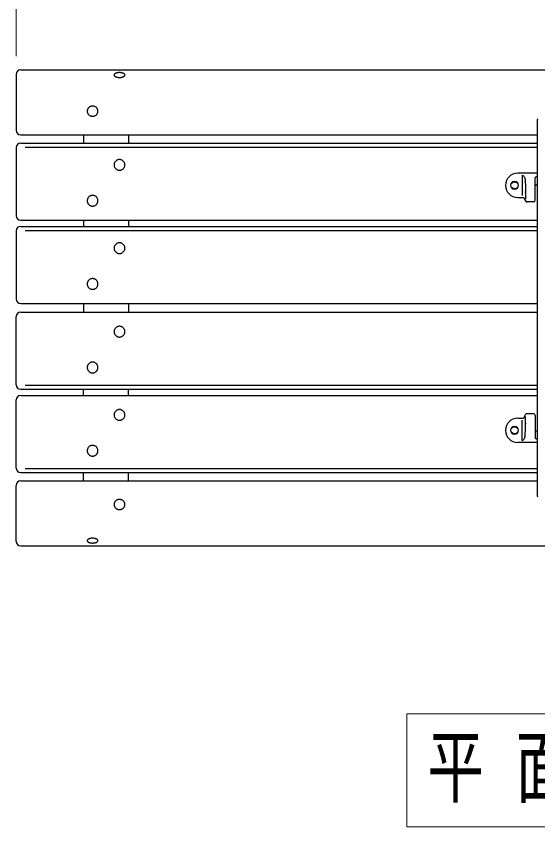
# Model space of a CAD drawing. Units: millimetres on the paper, scale 1:20. Extents: x -365 to 12, y -47 to 257.
# Drawn here: x -297.98 to -268.94, y 168.6 to 213.77 of the extents above; entities that cross this region are included whole.
import ezdxf

# ---------------------------------------------------------------- set-up
doc = ezdxf.new("R2010")
doc.units = ezdxf.units.MM
doc.layers.add('LY_1', color=7, linetype='Continuous', lineweight=25)
doc.styles.add('ＭＳ ゴシック', font='')
doc.styles.get('ＭＳ ゴシック').set_extended_font_data('MS Gothic')

msp = doc.modelspace()

# ---------------------------------------------------------------- linework, layer by layer
at = {"layer": 'LY_1', "lineweight": 13}
for p, q in [((-297.979, 211.537), (-297.979, 231.787)), ((-229.729, 174.899), (-276.229, 174.899)), ((-276.229, 174.899), (-276.229, 168.599)), ((-276.229, 168.599), (-229.729, 168.599))]:
    msp.add_line(p, q, dxfattribs=at)
at = {"layer": 'LY_1'}
for p, q in [((-297.979, 210.537), (-297.979, 207.413)), ((-297.729, 210.787), (-208.228, 210.787)), ((-268.979, 207.975), (-268.979, 187.061)), ((-297.729, 207.163), (-268.979, 207.163)), ((-294.229, 207.163), (-294.229, 206.698)), ((-291.729, 207.163), (-291.729, 206.698)), ((-297.979, 206.448), (-297.979, 202.647)), ((-297.729, 206.698), (-268.979, 206.698)), ((-297.479, 206.468), (-268.979, 206.468)), ((-268.979, 205.018), (-270.054, 205.018)), ((-269.81, 204.906), (-269.81, 203.769)), ((-269.074, 203.518), (-269.074, 204.76)), ((-268.979, 204.81), (-269.024, 204.81)), ((-269.024, 204.375), (-268.979, 204.375)), ((-269.614, 203.993), (-269.614, 203.576)), ((-270.054, 203.668), (-269.739, 203.668)), ((-269.717, 203.655), (-269.62, 203.471)), ((-269.174, 203.418), (-269.531, 203.418)), ((-297.729, 202.397), (-268.979, 202.397)), ((-294.229, 202.397), (-294.229, 202.059)), ((-291.729, 202.397), (-291.729, 202.059)), ((-297.729, 202.059), (-268.979, 202.059)), ((-297.979, 201.809), (-297.979, 198.008)), ((-297.479, 201.829), (-268.979, 201.829)), ((-297.729, 197.758), (-268.979, 197.758)), ((-294.229, 197.758), (-294.229, 197.278)), ((-291.729, 197.758), (-291.729, 197.278)), ((-297.979, 193.227), (-297.979, 197.028)), ((-297.729, 197.278), (-268.979, 197.278)), ((-297.729, 192.977), (-268.979, 192.977)), ((-297.479, 193.207), (-268.979, 193.207)), ((-294.229, 192.639), (-294.229, 192.977)), ((-291.729, 192.639), (-291.729, 192.977)), ((-297.729, 192.639), (-268.979, 192.639)), ((-297.979, 188.588), (-297.979, 192.389)), ((-269.717, 191.381), (-269.62, 191.565)), ((-269.174, 191.618), (-269.531, 191.618)), ((-269.074, 191.518), (-269.074, 190.276)), ((-270.054, 191.368), (-269.739, 191.368)), ((-269.81, 190.13), (-269.81, 191.267)), ((-269.614, 191.043), (-269.614, 191.46)), ((-269.024, 190.661), (-268.979, 190.661)), ((-268.979, 190.226), (-269.024, 190.226)), ((-268.979, 190.018), (-270.054, 190.018)), ((-297.479, 188.568), (-268.979, 188.568)), ((-297.729, 188.338), (-268.979, 188.338)), ((-294.229, 187.873), (-294.229, 188.338)), ((-291.729, 187.873), (-291.729, 188.338)), ((-297.979, 184.499), (-297.979, 187.623)), ((-297.729, 187.873), (-268.979, 187.873)), ((-297.729, 184.249), (-208.228, 184.249))]:
    msp.add_line(p, q, dxfattribs=at)
for points in [[(-291.929, 210.491), (-291.93, 210.503), (-291.933, 210.515), (-291.939, 210.526), (-291.947, 210.537), (-291.957, 210.548), (-291.969, 210.558), (-291.983, 210.568), (-291.999, 210.577), (-292.016, 210.586), (-292.036, 210.594), (-292.056, 210.601), (-292.079, 210.607), (-292.102, 210.613), (-292.126, 210.617), (-292.151, 210.621), (-292.176, 210.623), (-292.202, 210.625), (-292.229, 210.625), (-292.255, 210.625), (-292.281, 210.623), (-292.306, 210.621), (-292.331, 210.617), (-292.355, 210.613), (-292.379, 210.607), (-292.401, 210.601), (-292.421, 210.594), (-292.441, 210.586), (-292.458, 210.577), (-292.474, 210.568), (-292.488, 210.558), (-292.5, 210.548), (-292.51, 210.537), (-292.518, 210.526), (-292.524, 210.515), (-292.527, 210.503), (-292.529, 210.491), (-292.527, 210.48), (-292.524, 210.468), (-292.518, 210.457), (-292.51, 210.446), (-292.5, 210.435), (-292.488, 210.424), (-292.474, 210.415), (-292.458, 210.405), (-292.441, 210.397), (-292.421, 210.389), (-292.401, 210.382), (-292.379, 210.375), (-292.355, 210.37), (-292.331, 210.366), (-292.306, 210.362), (-292.281, 210.36), (-292.255, 210.358), (-292.229, 210.357), (-292.202, 210.358), (-292.176, 210.36), (-292.151, 210.362), (-292.126, 210.366), (-292.102, 210.37), (-292.079, 210.375), (-292.056, 210.382), (-292.036, 210.389), (-292.016, 210.397), (-291.999, 210.405), (-291.983, 210.415), (-291.969, 210.424), (-291.957, 210.435), (-291.947, 210.446), (-291.939, 210.457), (-291.933, 210.468), (-291.93, 210.48)], [(-293.429, 208.477), (-293.43, 208.502), (-293.433, 208.527), (-293.439, 208.551), (-293.447, 208.574), (-293.457, 208.597), (-293.469, 208.619), (-293.483, 208.64), (-293.499, 208.66), (-293.516, 208.678), (-293.536, 208.695), (-293.556, 208.71), (-293.579, 208.723), (-293.602, 208.735), (-293.626, 208.744), (-293.651, 208.752), (-293.676, 208.757), (-293.702, 208.761), (-293.729, 208.762), (-293.755, 208.761), (-293.781, 208.757), (-293.806, 208.752), (-293.831, 208.744), (-293.855, 208.735), (-293.879, 208.723), (-293.901, 208.71), (-293.921, 208.695), (-293.941, 208.678), (-293.958, 208.66), (-293.974, 208.64), (-293.988, 208.619), (-294, 208.597), (-294.01, 208.574), (-294.018, 208.551), (-294.024, 208.527), (-294.027, 208.502), (-294.029, 208.477), (-294.027, 208.452), (-294.024, 208.428), (-294.018, 208.403), (-294.01, 208.38), (-294, 208.357), (-293.988, 208.335), (-293.974, 208.314), (-293.958, 208.294), (-293.941, 208.276), (-293.921, 208.259), (-293.901, 208.244), (-293.879, 208.231), (-293.855, 208.219), (-293.831, 208.21), (-293.806, 208.202), (-293.781, 208.197), (-293.755, 208.194), (-293.729, 208.193), (-293.702, 208.194), (-293.676, 208.197), (-293.651, 208.202), (-293.626, 208.21), (-293.602, 208.219), (-293.579, 208.231), (-293.556, 208.244), (-293.536, 208.259), (-293.516, 208.276), (-293.499, 208.294), (-293.483, 208.314), (-293.469, 208.335), (-293.457, 208.357), (-293.447, 208.38), (-293.439, 208.403), (-293.433, 208.428), (-293.43, 208.452)], [(-291.929, 205.481), (-291.93, 205.507), (-291.933, 205.533), (-291.939, 205.559), (-291.947, 205.584), (-291.957, 205.608), (-291.969, 205.631), (-291.983, 205.653), (-291.999, 205.674), (-292.016, 205.693), (-292.036, 205.71), (-292.056, 205.726), (-292.079, 205.74), (-292.102, 205.752), (-292.126, 205.762), (-292.151, 205.77), (-292.176, 205.776), (-292.202, 205.779), (-292.229, 205.78), (-292.255, 205.779), (-292.281, 205.776), (-292.306, 205.77), (-292.331, 205.762), (-292.355, 205.752), (-292.379, 205.74), (-292.401, 205.726), (-292.421, 205.71), (-292.441, 205.693), (-292.458, 205.674), (-292.474, 205.653), (-292.488, 205.631), (-292.5, 205.608), (-292.51, 205.584), (-292.518, 205.559), (-292.524, 205.533), (-292.527, 205.507), (-292.529, 205.481), (-292.527, 205.455), (-292.524, 205.429), (-292.518, 205.404), (-292.51, 205.379), (-292.5, 205.355), (-292.488, 205.332), (-292.474, 205.31), (-292.458, 205.289), (-292.441, 205.27), (-292.421, 205.252), (-292.401, 205.236), (-292.379, 205.222), (-292.355, 205.21), (-292.331, 205.2), (-292.306, 205.192), (-292.281, 205.186), (-292.255, 205.183), (-292.229, 205.182), (-292.202, 205.183), (-292.176, 205.186), (-292.151, 205.192), (-292.126, 205.2), (-292.102, 205.21), (-292.079, 205.222), (-292.056, 205.236), (-292.036, 205.252), (-292.016, 205.27), (-291.999, 205.289), (-291.983, 205.31), (-291.969, 205.332), (-291.957, 205.355), (-291.947, 205.379), (-291.939, 205.404), (-291.933, 205.429), (-291.93, 205.455)], [(-293.429, 203.486), (-293.43, 203.512), (-293.433, 203.538), (-293.439, 203.563), (-293.447, 203.588), (-293.457, 203.612), (-293.469, 203.636), (-293.483, 203.658), (-293.499, 203.678), (-293.516, 203.698), (-293.536, 203.715), (-293.556, 203.731), (-293.579, 203.745), (-293.602, 203.757), (-293.626, 203.767), (-293.651, 203.775), (-293.676, 203.781), (-293.702, 203.784), (-293.729, 203.785), (-293.755, 203.784), (-293.781, 203.781), (-293.806, 203.775), (-293.831, 203.767), (-293.855, 203.757), (-293.879, 203.745), (-293.901, 203.731), (-293.921, 203.715), (-293.941, 203.698), (-293.958, 203.678), (-293.974, 203.658), (-293.988, 203.636), (-294, 203.612), (-294.01, 203.588), (-294.018, 203.563), (-294.024, 203.538), (-294.027, 203.512), (-294.029, 203.486), (-294.027, 203.46), (-294.024, 203.434), (-294.018, 203.409), (-294.01, 203.384), (-294, 203.36), (-293.988, 203.336), (-293.974, 203.314), (-293.958, 203.294), (-293.941, 203.274), (-293.921, 203.257), (-293.901, 203.241), (-293.879, 203.227), (-293.855, 203.215), (-293.831, 203.205), (-293.806, 203.197), (-293.781, 203.191), (-293.755, 203.188), (-293.729, 203.187), (-293.702, 203.188), (-293.676, 203.191), (-293.651, 203.197), (-293.626, 203.205), (-293.602, 203.215), (-293.579, 203.227), (-293.556, 203.241), (-293.536, 203.257), (-293.516, 203.274), (-293.499, 203.294), (-293.483, 203.314), (-293.469, 203.336), (-293.457, 203.36), (-293.447, 203.384), (-293.439, 203.409), (-293.433, 203.434), (-293.43, 203.46)], [(-291.929, 200.842), (-291.93, 200.868), (-291.933, 200.894), (-291.939, 200.92), (-291.947, 200.945), (-291.957, 200.969), (-291.969, 200.992), (-291.983, 201.014), (-291.999, 201.035), (-292.016, 201.054), (-292.036, 201.072), (-292.056, 201.088), (-292.079, 201.102), (-292.102, 201.114), (-292.126, 201.124), (-292.151, 201.131), (-292.176, 201.137), (-292.202, 201.14), (-292.229, 201.142), (-292.255, 201.14), (-292.281, 201.137), (-292.306, 201.131), (-292.331, 201.124), (-292.355, 201.114), (-292.379, 201.102), (-292.401, 201.088), (-292.421, 201.072), (-292.441, 201.054), (-292.458, 201.035), (-292.474, 201.014), (-292.488, 200.992), (-292.5, 200.969), (-292.51, 200.945), (-292.518, 200.92), (-292.524, 200.894), (-292.527, 200.868), (-292.529, 200.842), (-292.527, 200.816), (-292.524, 200.79), (-292.518, 200.765), (-292.51, 200.74), (-292.5, 200.716), (-292.488, 200.693), (-292.474, 200.671), (-292.458, 200.65), (-292.441, 200.631), (-292.421, 200.613), (-292.401, 200.597), (-292.379, 200.583), (-292.355, 200.571), (-292.331, 200.561), (-292.306, 200.553), (-292.281, 200.548), (-292.255, 200.544), (-292.229, 200.543), (-292.202, 200.544), (-292.176, 200.548), (-292.151, 200.553), (-292.126, 200.561), (-292.102, 200.571), (-292.079, 200.583), (-292.056, 200.597), (-292.036, 200.613), (-292.016, 200.631), (-291.999, 200.65), (-291.983, 200.671), (-291.969, 200.693), (-291.957, 200.716), (-291.947, 200.74), (-291.939, 200.765), (-291.933, 200.79), (-291.93, 200.816)], [(-293.429, 198.847), (-293.43, 198.873), (-293.433, 198.899), (-293.439, 198.925), (-293.447, 198.95), (-293.457, 198.974), (-293.469, 198.997), (-293.483, 199.019), (-293.499, 199.04), (-293.516, 199.059), (-293.536, 199.076), (-293.556, 199.092), (-293.579, 199.106), (-293.602, 199.118), (-293.626, 199.128), (-293.651, 199.136), (-293.676, 199.142), (-293.702, 199.145), (-293.729, 199.146), (-293.755, 199.145), (-293.781, 199.142), (-293.806, 199.136), (-293.831, 199.128), (-293.855, 199.118), (-293.879, 199.106), (-293.901, 199.092), (-293.921, 199.076), (-293.941, 199.059), (-293.958, 199.04), (-293.974, 199.019), (-293.988, 198.997), (-294, 198.974), (-294.01, 198.95), (-294.018, 198.925), (-294.024, 198.899), (-294.027, 198.873), (-294.029, 198.847), (-294.027, 198.821), (-294.024, 198.795), (-294.018, 198.77), (-294.01, 198.745), (-294, 198.721), (-293.988, 198.698), (-293.974, 198.675), (-293.958, 198.655), (-293.941, 198.636), (-293.921, 198.618), (-293.901, 198.602), (-293.879, 198.588), (-293.855, 198.576), (-293.831, 198.566), (-293.806, 198.558), (-293.781, 198.552), (-293.755, 198.549), (-293.729, 198.548), (-293.702, 198.549), (-293.676, 198.552), (-293.651, 198.558), (-293.626, 198.566), (-293.602, 198.576), (-293.579, 198.588), (-293.556, 198.602), (-293.536, 198.618), (-293.516, 198.636), (-293.499, 198.655), (-293.483, 198.675), (-293.469, 198.698), (-293.457, 198.721), (-293.447, 198.745), (-293.439, 198.77), (-293.433, 198.795), (-293.43, 198.821)], [(-291.929, 196.189), (-291.93, 196.215), (-291.933, 196.241), (-291.939, 196.266), (-291.947, 196.291), (-291.957, 196.315), (-291.969, 196.338), (-291.983, 196.36), (-291.999, 196.381), (-292.016, 196.4), (-292.036, 196.418), (-292.056, 196.434), (-292.079, 196.448), (-292.102, 196.46), (-292.126, 196.47), (-292.151, 196.478), (-292.176, 196.483), (-292.202, 196.487), (-292.229, 196.488), (-292.255, 196.487), (-292.281, 196.483), (-292.306, 196.478), (-292.331, 196.47), (-292.355, 196.46), (-292.379, 196.448), (-292.401, 196.434), (-292.421, 196.418), (-292.441, 196.4), (-292.458, 196.381), (-292.474, 196.36), (-292.488, 196.338), (-292.5, 196.315), (-292.51, 196.291), (-292.518, 196.266), (-292.524, 196.241), (-292.527, 196.215), (-292.529, 196.189), (-292.527, 196.163), (-292.524, 196.137), (-292.518, 196.111), (-292.51, 196.086), (-292.5, 196.062), (-292.488, 196.039), (-292.474, 196.017), (-292.458, 195.996), (-292.441, 195.977), (-292.421, 195.959), (-292.401, 195.944), (-292.379, 195.93), (-292.355, 195.917), (-292.331, 195.907), (-292.306, 195.9), (-292.281, 195.894), (-292.255, 195.891), (-292.229, 195.889), (-292.202, 195.891), (-292.176, 195.894), (-292.151, 195.9), (-292.126, 195.907), (-292.102, 195.917), (-292.079, 195.93), (-292.056, 195.944), (-292.036, 195.959), (-292.016, 195.977), (-291.999, 195.996), (-291.983, 196.017), (-291.969, 196.039), (-291.957, 196.062), (-291.947, 196.086), (-291.939, 196.111), (-291.933, 196.137), (-291.93, 196.163)], [(-293.429, 194.193), (-293.43, 194.22), (-293.433, 194.245), (-293.439, 194.271), (-293.447, 194.296), (-293.457, 194.32), (-293.469, 194.343), (-293.483, 194.365), (-293.499, 194.386), (-293.516, 194.405), (-293.536, 194.423), (-293.556, 194.439), (-293.579, 194.453), (-293.602, 194.465), (-293.626, 194.475), (-293.651, 194.483), (-293.676, 194.488), (-293.702, 194.492), (-293.729, 194.493), (-293.755, 194.492), (-293.781, 194.488), (-293.806, 194.483), (-293.831, 194.475), (-293.855, 194.465), (-293.879, 194.453), (-293.901, 194.439), (-293.921, 194.423), (-293.941, 194.405), (-293.958, 194.386), (-293.974, 194.365), (-293.988, 194.343), (-294, 194.32), (-294.01, 194.296), (-294.018, 194.271), (-294.024, 194.245), (-294.027, 194.22), (-294.029, 194.193), (-294.027, 194.167), (-294.024, 194.142), (-294.018, 194.116), (-294.01, 194.091), (-294, 194.067), (-293.988, 194.044), (-293.974, 194.022), (-293.958, 194.001), (-293.941, 193.982), (-293.921, 193.964), (-293.901, 193.948), (-293.879, 193.934), (-293.855, 193.922), (-293.831, 193.912), (-293.806, 193.904), (-293.781, 193.899), (-293.755, 193.895), (-293.729, 193.894), (-293.702, 193.895), (-293.676, 193.899), (-293.651, 193.904), (-293.626, 193.912), (-293.602, 193.922), (-293.579, 193.934), (-293.556, 193.948), (-293.536, 193.964), (-293.516, 193.982), (-293.499, 194.001), (-293.483, 194.022), (-293.469, 194.044), (-293.457, 194.067), (-293.447, 194.091), (-293.439, 194.116), (-293.433, 194.142), (-293.43, 194.167)], [(-291.929, 191.55), (-291.93, 191.576), (-291.933, 191.602), (-291.939, 191.627), (-291.947, 191.652), (-291.957, 191.676), (-291.969, 191.699), (-291.983, 191.722), (-291.999, 191.742), (-292.016, 191.761), (-292.036, 191.779), (-292.056, 191.795), (-292.079, 191.809), (-292.102, 191.821), (-292.126, 191.831), (-292.151, 191.839), (-292.176, 191.845), (-292.202, 191.848), (-292.229, 191.849), (-292.255, 191.848), (-292.281, 191.845), (-292.306, 191.839), (-292.331, 191.831), (-292.355, 191.821), (-292.379, 191.809), (-292.401, 191.795), (-292.421, 191.779), (-292.441, 191.761), (-292.458, 191.742), (-292.474, 191.722), (-292.488, 191.699), (-292.5, 191.676), (-292.51, 191.652), (-292.518, 191.627), (-292.524, 191.602), (-292.527, 191.576), (-292.529, 191.55), (-292.527, 191.524), (-292.524, 191.498), (-292.518, 191.472), (-292.51, 191.447), (-292.5, 191.423), (-292.488, 191.4), (-292.474, 191.378), (-292.458, 191.357), (-292.441, 191.338), (-292.421, 191.321), (-292.401, 191.305), (-292.379, 191.291), (-292.355, 191.279), (-292.331, 191.269), (-292.306, 191.261), (-292.281, 191.255), (-292.255, 191.252), (-292.229, 191.251), (-292.202, 191.252), (-292.176, 191.255), (-292.151, 191.261), (-292.126, 191.269), (-292.102, 191.279), (-292.079, 191.291), (-292.056, 191.305), (-292.036, 191.321), (-292.016, 191.338), (-291.999, 191.357), (-291.983, 191.378), (-291.969, 191.4), (-291.957, 191.423), (-291.947, 191.447), (-291.939, 191.472), (-291.933, 191.498), (-291.93, 191.524)], [(-293.429, 189.555), (-293.43, 189.581), (-293.433, 189.607), (-293.439, 189.632), (-293.447, 189.657), (-293.457, 189.681), (-293.469, 189.704), (-293.483, 189.726), (-293.499, 189.747), (-293.516, 189.766), (-293.536, 189.784), (-293.556, 189.8), (-293.579, 189.814), (-293.602, 189.826), (-293.626, 189.836), (-293.651, 189.844), (-293.676, 189.849), (-293.702, 189.853), (-293.729, 189.854), (-293.755, 189.853), (-293.781, 189.849), (-293.806, 189.844), (-293.831, 189.836), (-293.855, 189.826), (-293.879, 189.814), (-293.901, 189.8), (-293.921, 189.784), (-293.941, 189.766), (-293.958, 189.747), (-293.974, 189.726), (-293.988, 189.704), (-294, 189.681), (-294.01, 189.657), (-294.018, 189.632), (-294.024, 189.607), (-294.027, 189.581), (-294.029, 189.555), (-294.027, 189.529), (-294.024, 189.503), (-294.018, 189.477), (-294.01, 189.452), (-294, 189.428), (-293.988, 189.405), (-293.974, 189.383), (-293.958, 189.362), (-293.941, 189.343), (-293.921, 189.325), (-293.901, 189.31), (-293.879, 189.295), (-293.855, 189.283), (-293.831, 189.273), (-293.806, 189.266), (-293.781, 189.26), (-293.755, 189.257), (-293.729, 189.255), (-293.702, 189.257), (-293.676, 189.26), (-293.651, 189.266), (-293.626, 189.273), (-293.602, 189.283), (-293.579, 189.295), (-293.556, 189.31), (-293.536, 189.325), (-293.516, 189.343), (-293.499, 189.362), (-293.483, 189.383), (-293.469, 189.405), (-293.457, 189.428), (-293.447, 189.452), (-293.439, 189.477), (-293.433, 189.503), (-293.43, 189.529)], [(-291.929, 186.559), (-291.93, 186.584), (-291.933, 186.608), (-291.939, 186.632), (-291.947, 186.656), (-291.957, 186.679), (-291.969, 186.701), (-291.983, 186.722), (-291.999, 186.742), (-292.016, 186.76), (-292.036, 186.777), (-292.056, 186.792), (-292.079, 186.805), (-292.102, 186.817), (-292.126, 186.826), (-292.151, 186.834), (-292.176, 186.839), (-292.202, 186.842), (-292.229, 186.843), (-292.255, 186.842), (-292.281, 186.839), (-292.306, 186.834), (-292.331, 186.826), (-292.355, 186.817), (-292.379, 186.805), (-292.401, 186.792), (-292.421, 186.777), (-292.441, 186.76), (-292.458, 186.742), (-292.474, 186.722), (-292.488, 186.701), (-292.5, 186.679), (-292.51, 186.656), (-292.518, 186.632), (-292.524, 186.608), (-292.527, 186.584), (-292.529, 186.559), (-292.527, 186.534), (-292.524, 186.509), (-292.518, 186.485), (-292.51, 186.461), (-292.5, 186.438), (-292.488, 186.416), (-292.474, 186.396), (-292.458, 186.376), (-292.441, 186.358), (-292.421, 186.341), (-292.401, 186.326), (-292.379, 186.312), (-292.355, 186.301), (-292.331, 186.291), (-292.306, 186.284), (-292.281, 186.279), (-292.255, 186.275), (-292.229, 186.274), (-292.202, 186.275), (-292.176, 186.279), (-292.151, 186.284), (-292.126, 186.291), (-292.102, 186.301), (-292.079, 186.312), (-292.056, 186.326), (-292.036, 186.341), (-292.016, 186.358), (-291.999, 186.376), (-291.983, 186.396), (-291.969, 186.416), (-291.957, 186.438), (-291.947, 186.461), (-291.939, 186.485), (-291.933, 186.509), (-291.93, 186.534)], [(-293.429, 184.544), (-293.43, 184.556), (-293.433, 184.568), (-293.439, 184.579), (-293.447, 184.59), (-293.457, 184.601), (-293.469, 184.611), (-293.483, 184.621), (-293.499, 184.631), (-293.516, 184.639), (-293.536, 184.647), (-293.556, 184.654), (-293.579, 184.66), (-293.602, 184.666), (-293.626, 184.67), (-293.651, 184.674), (-293.676, 184.676), (-293.702, 184.678), (-293.729, 184.678), (-293.755, 184.678), (-293.781, 184.676), (-293.806, 184.674), (-293.831, 184.67), (-293.855, 184.666), (-293.879, 184.66), (-293.901, 184.654), (-293.921, 184.647), (-293.941, 184.639), (-293.958, 184.631), (-293.974, 184.621), (-293.988, 184.611), (-294, 184.601), (-294.01, 184.59), (-294.018, 184.579), (-294.024, 184.568), (-294.027, 184.556), (-294.029, 184.544), (-294.027, 184.533), (-294.024, 184.521), (-294.018, 184.51), (-294.01, 184.499), (-294, 184.488), (-293.988, 184.478), (-293.974, 184.468), (-293.958, 184.458), (-293.941, 184.45), (-293.921, 184.442), (-293.901, 184.435), (-293.879, 184.429), (-293.855, 184.423), (-293.831, 184.419), (-293.806, 184.415), (-293.781, 184.413), (-293.755, 184.411), (-293.729, 184.411), (-293.702, 184.411), (-293.676, 184.413), (-293.651, 184.415), (-293.626, 184.419), (-293.602, 184.423), (-293.579, 184.429), (-293.556, 184.435), (-293.536, 184.442), (-293.516, 184.45), (-293.499, 184.458), (-293.483, 184.468), (-293.469, 184.478), (-293.457, 184.488), (-293.447, 184.499), (-293.439, 184.51), (-293.433, 184.521), (-293.43, 184.533)]]:
    msp.add_lwpolyline(points, close=True, dxfattribs=at)
for points in [[(-269.81, 204.906), (-269.773, 204.888), (-269.738, 204.865), (-269.708, 204.838), (-269.683, 204.805), (-269.665, 204.768), (-269.653, 204.726), (-269.645, 204.678), (-269.64, 204.622), (-269.635, 204.553), (-269.631, 204.477), (-269.627, 204.397), (-269.624, 204.315), (-269.621, 204.235), (-269.619, 204.16), (-269.618, 204.091), (-269.616, 204.033), (-269.616, 203.987), (-269.615, 203.958), (-269.615, 203.947), (-269.614, 203.958), (-269.614, 203.993)], [(-269.81, 190.13), (-269.773, 190.148), (-269.738, 190.171), (-269.708, 190.198), (-269.683, 190.231), (-269.665, 190.267), (-269.653, 190.309), (-269.645, 190.358), (-269.64, 190.414), (-269.635, 190.483), (-269.631, 190.559), (-269.627, 190.639), (-269.624, 190.72), (-269.621, 190.801), (-269.619, 190.876), (-269.618, 190.945), (-269.616, 191.003), (-269.616, 191.049), (-269.615, 191.078), (-269.615, 191.089), (-269.614, 191.078), (-269.614, 191.043)]]:
    msp.add_lwpolyline(points, dxfattribs=at)
at = {"layer": 'LY_1', "lineweight": 13}
for centre in [(-270.229, 204.343), (-270.229, 190.693)]:
    msp.add_circle(centre, 0.225, dxfattribs=at)
at = {"layer": 'LY_1'}
for centre in [(-270.229, 204.343), (-270.229, 190.693)]:
    msp.add_circle(centre, 0.2, dxfattribs=at)
for centre, radius, start, end in [((-297.729, 210.537), 0.25, 90, 180), ((-268.929, 207.975), 0.05, 98.5308, 180), ((-297.729, 207.413), 0.25, 180, 270), ((-297.729, 206.448), 0.25, 90, 180), ((-270.054, 204.343), 0.675, 90, 270), ((-269.024, 204.76), 0.05, 90, 180), ((-269.024, 204.325), 0.05, 90, 180), ((-269.739, 203.643), 0.025, 27.8675, 90), ((-269.531, 203.518), 0.1, 207.8675, 270), ((-269.174, 203.518), 0.1, 270, 0), ((-297.729, 202.647), 0.25, 180, 270), ((-297.729, 201.809), 0.25, 90, 180), ((-297.729, 198.008), 0.25, 180, 270), ((-297.729, 197.028), 0.25, 90, 180), ((-297.729, 193.227), 0.25, 180, 270), ((-297.729, 192.389), 0.25, 90, 180), ((-269.531, 191.518), 0.1, 90, 152.1325), ((-269.174, 191.518), 0.1, 0, 90), ((-270.054, 190.693), 0.675, 90, 270), ((-269.739, 191.393), 0.025, 270, 332.1325), ((-269.024, 190.711), 0.05, 180, 270), ((-269.024, 190.276), 0.05, 180, 270), ((-297.729, 188.588), 0.25, 180, 270), ((-297.729, 187.623), 0.25, 90, 180), ((-268.929, 187.061), 0.05, 180, 261.4692), ((-297.729, 184.499), 0.25, 180, 270)]:
    msp.add_arc(centre, radius, start, end, dxfattribs=at)

# ---------------------------------------------------------------- texts
at = {"layer": 'LY_1', "insert": (-252.979, 171.749), "char_height": 3.299, "attachment_point": 5, "style": 'ＭＳ ゴシック'}
msp.add_mtext('\\T1.56;\\W0.7;平面図\u3000Ｓ＝１／20', dxfattribs=at)

doc.saveas('drawing.dxf')
